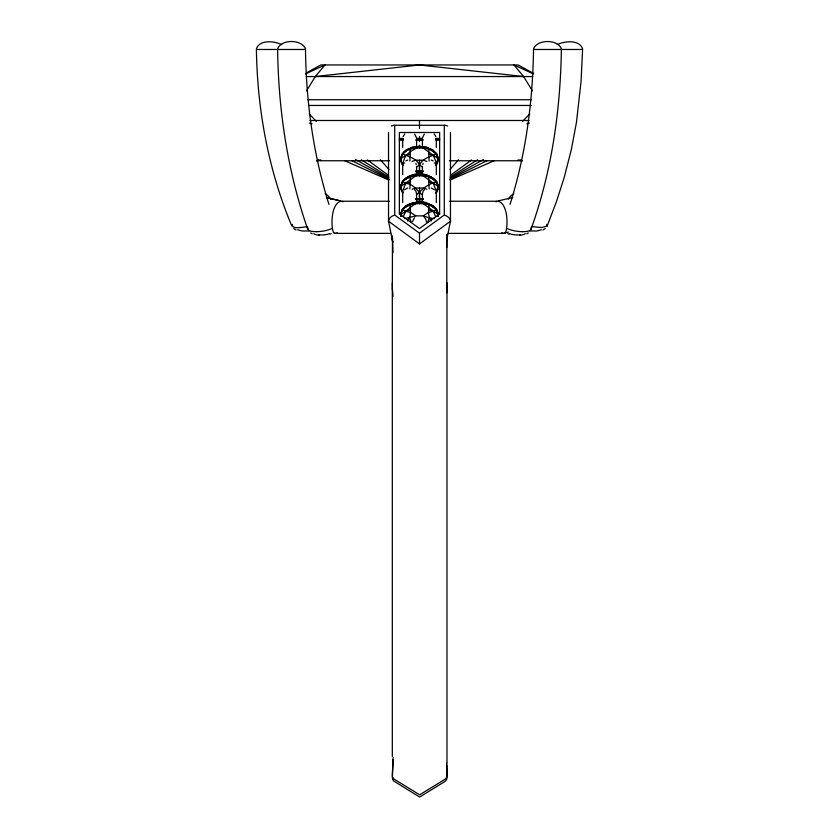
<?xml version="1.0" encoding="UTF-8"?>
<svg xmlns="http://www.w3.org/2000/svg" width="839" height="839" viewBox="0 0 839 839"><rect width="100%" height="100%" fill="white"/><g stroke="black" fill="none" stroke-linecap="round" stroke-linejoin="round"><path stroke-width="1.26" d="M410.732 204.055L410.732 203.573C405.384 205.24 400.025 210.075 401.011 216.179C400.234 209.698 406.632 204.821 412.379 203.72L412.379 202.881L419.49 202.115L423.276 203.762L438.084 214.312L437.989 216.179L437.989 213.274L436.668 209.582L426.621 202.881L419.5 201.937L412.379 202.881L409.705 204.81C410.911 210.065 411.11 216.514 407.691 220.972M400.916 187.307C401 181.245 406.915 176.956 412.379 175.875L412.379 175.036C404.912 176.515 397.036 185.304 403.108 192.467L401.713 190.705L400.916 186.468L415.724 175.917L419.49 174.271L423.276 175.917L438.084 186.468L435.892 192.949C444.922 179.84 422.625 169.95 412.379 175.036L409.705 176.966L410.397 179.462L409.841 188.89M409.17 148.933C403.349 149.604 397.728 159.158 403.108 164.622L403.108 165.105C397.088 158.225 404.797 148.86 412.379 148.031L412.379 147.192L409.705 149.122L410.397 151.618L409.841 161.046M423.139 171.355L419.5 171.838L419.51 164.853C423.003 157.994 430.386 156.652 436.668 153.894L438.084 159.462L435.892 165.105L438.084 158.623L423.276 148.073L419.51 146.426L413.564 147.066M423.139 199.2L419.5 199.682L419.5 188.03M419.5 120.491L419.5 128.545M431.309 220.972C427.89 216.514 428.089 210.065 429.295 204.81L432.651 205.565L435.892 208.659L438.084 215.151M429.159 188.89L428.603 179.462L429.295 176.966L426.621 175.036L426.621 175.875C432.085 176.956 438 181.245 438.084 187.307M429.159 161.046L428.603 151.618L429.295 149.122L426.621 147.192L426.621 148.031C432.085 149.111 438 153.401 438.084 159.462M436.311 202.556L436.311 193.631M436.311 174.711L436.311 165.786M436.311 147.465L436.311 138.529M561.375 49.47C560.41 110.664 551.674 172.383 530.72 229.98C528.287 231.69 525.088 231.627 522.246 231.732M392.4 236.262L392.998 252.644M446.935 235.801L446.778 239.713L450.47 221.234L450.47 132.51M426.621 175.875L424.901 174.795L419.5 174.093L414.099 174.795L412.379 175.875M436.668 210.421C434.581 206.866 430.606 204.506 426.621 203.72L426.621 202.881C416.175 198.455 409.369 210.18 400.916 214.312L400.916 215.151M446.82 247.495L446.841 234.742A6.209 4.426 0 0 0 446.809 234.417M446.778 292.916L446.851 235.308M506.525 228.837C508.025 218.706 506.2 203.583 498.408 201.297M393.124 759.589L392.379 776.222A100.439 100.439 0 0 0 392.474 778.582A3.45 3.45 0 0 0 392.715 779.683L393.89 781.119L419.657 797.05L445.425 781.119L446.6 779.683A3.45 3.45 0 0 0 446.841 778.582A100.439 100.439 0 0 0 446.935 776.222L446.799 765.178M393.124 757.627L392.379 774.135A100.439 99.715 0 0 0 392.474 776.474A3.45 3.429 0 0 0 392.715 777.564L393.89 779.001L419.657 794.816L445.425 779.001L446.6 777.564A3.45 3.429 0 0 0 446.841 776.474A100.439 99.715 0 0 0 446.935 774.135L446.799 763.175M256.398 48.798C259.712 39.412 274.322 41.006 281.705 44.603M277.625 48.788C281.233 39.045 301.725 39.129 305.459 48.798M531.318 229.12L531.056 227.841M533.541 48.798C537.275 39.129 557.767 39.045 561.375 48.788M403.087 136.663L404.807 133.915M422.793 164.507L423.108 163.28M412.547 221.475L414.456 217.679M510.049 204.349C525.843 154.313 532.817 101.844 533.51 49.47L582.591 49.47L581.06 81.488L576.445 122.431L571.296 149.793L564.144 177.69L556.372 201.853L547.112 226.131L541.679 227.505L531.391 226.593M427.764 222.356L429.295 217.846L434.214 218.643M402.332 164.192L405.667 155.635L410.397 151.618L419.49 146.426L425.436 147.066M403.276 216.84L405.667 211.323L410.397 209.813M547.196 226.016L546.588 224.401M307.944 227.841C306.98 231.994 314.226 231.501 316.754 231.732M306.508 90.906L315.307 76.548L324.987 64.96L305.438 73.916M416.448 194.931C422.227 188.838 428.404 183.846 436.668 181.738L436.668 182.577M450.019 169.436L458.608 159.725M424.513 189.604L423.108 191.124L422.405 194.218L422.405 203.153M522.592 121.382L529.766 113.884M424.303 134.146L422.405 137.942L422.405 145.598M541.386 229.792L536.813 230.987L529.724 230.956M292.412 224.401C291.353 229.97 303.823 226.887 307.609 226.593M404.597 189.834L407.754 187.926M545.287 228.565L542.906 229.949M439.636 213.819L419.5 228.565L399.364 213.819M450.47 221.234L419.5 243.918L419.5 233.169L444.282 215.015L444.282 125.273L394.718 125.273A6.198 4.625 0 0 0 391.331 126.028M416.448 167.087L419.49 164.853L422.552 167.087M450.417 175.351L471.57 159.945M404.786 218.643L415.724 215.875L423.276 215.875L428.603 212.319L433.333 211.323L436.668 209.582M402.332 154.733L402.332 153.894C410.554 146.164 422.541 147.307 432.651 149.877L436.668 153.894L436.668 154.733M402.332 182.577L402.332 181.738C410.554 174.009 422.541 175.152 432.651 177.721L432.651 178.56M402.332 210.421L402.332 209.582C409.589 202.744 420.119 202.776 429.295 204.81M450.019 177.165L477.653 159.798M450.449 177.994L483.4 159.536M528.287 232.969L526.819 233.756M306.361 72.888L320.823 64.96L518.114 64.96L533.688 73.496M557.295 44.603C564.678 41.006 579.288 39.412 582.602 48.798M449.788 179.284L487.291 160.543M337.288 232.854L335.516 233.378A15.343 5.558 -81.3 0 1 334.31 233.137L334.31 233.116M450.082 180.07L494.307 160.648M412.379 147.192L410.732 148.367M329.905 234.144L331.237 233.588M405.824 160.868L407.754 160.081M318.296 160.312L319.848 160.27A3.597 3.283 -88.7 0 0 320.823 159.819M340.644 201.276C332.768 203.562 330.986 218.706 332.475 228.837M412.379 148.031C416.91 146.521 422.09 146.521 426.621 148.031M412.379 203.72L417.665 202.168M412.117 161.371L415.724 160.186L423.276 160.186L426.883 161.371M412.117 189.215L415.724 188.03L423.276 188.03L426.883 189.215M410.397 154.124L405.667 155.635L400.916 158.623L400.916 159.462M410.397 181.969L405.667 183.479L402.332 181.738M327.514 234.333L328.951 233.798A7.635 2.035 -1.4 0 0 329.297 233.578M508.424 232.057L504.659 233.127A15.343 5.558 81.3 0 1 503.568 233.368L501.712 232.854M526.882 123.773L529.388 123.123M498.901 200.72L512.797 197.564M409.705 149.122L406.349 149.877L406.349 150.716M409.705 176.966L406.349 177.721L406.349 178.56M409.705 204.81L406.349 205.565L406.349 206.404M414.099 175.288L424.901 175.288M402.332 163.353L404.786 162.955M316.764 160.658L317.845 160.448L316.723 160.658M424.901 147.444L419.5 146.248L414.099 147.444M315.307 76.548L419.469 64.96L523.63 76.548L532.429 90.906M309.276 230.956L302.187 230.987L297.614 229.792M519.614 234.983L520.264 234.93M415.861 170.988L423.139 170.988M415.861 198.833L423.139 198.833M342.134 201.255L389.453 201.234M306.193 76.548L532.744 76.548M307.63 99.736L531.297 99.736M308.941 105.452L531.297 105.452M309.937 120.491L529 120.491M399.364 138.425L403.139 138.425M416.983 138.425L422.017 138.425M435.861 138.425L439.636 138.425M399.364 139.421L403.265 139.421M416.249 139.421L422.751 139.421M435.735 139.421L439.636 139.421M399.364 140.186L403.139 140.186M415.724 140.186L423.276 140.186M435.861 140.186L439.636 140.186M316.46 160.752L389.506 160.752M449.484 160.752L522.477 160.752M449.547 201.234L496.866 201.255M335.39 233.378L390.754 233.378M448.246 233.378L503.61 233.378M426.621 203.72L421.335 202.168M522.298 160.606L519.142 160.28M318.736 234.93L319.386 234.983M522.215 160.658L520.631 160.312M415.861 171.355L419.5 171.838M415.861 199.2L419.5 199.682M434.214 162.955L436.668 163.353L436.668 164.192M340.099 200.72L326.78 197.721L338.264 200.406M309.549 123.123L312.056 123.773M511.486 234.333L510.049 233.798A7.635 2.035 1.4 0 1 509.703 233.578M428.603 154.124L433.333 155.635L436.668 163.353M428.603 181.969L433.333 183.479L436.668 192.037M428.603 209.813L433.333 211.323L435.724 216.84M423.276 215.875L429.295 217.846M498.439 201.308L498.471 201.318A17.105 5.537 86.4 0 0 496.09 201.821M431.246 160.081L433.176 160.868M431.246 187.926L434.403 189.834M507.763 233.588L509.095 234.144M426.621 147.192L428.268 148.367M432.651 206.404L432.651 205.565L428.268 204.055M344.619 160.648L388.845 180.07M432.651 150.716L432.651 149.877L429.83 148.933M533.499 73.916L513.95 64.96L523.63 76.548M351.646 160.543L389.149 179.284M296.094 229.949L293.713 228.565M312.181 233.756L310.713 232.969M402.332 153.894C408.614 156.652 415.997 157.994 419.49 164.853L419.5 170.999M402.332 209.582L405.667 211.323L410.397 212.319L415.724 215.875M355.537 159.536L388.478 177.994M361.284 159.798L388.918 177.165M429.295 149.122L436.668 153.894M429.295 176.966L436.668 181.738M367.367 159.945L388.52 175.351M402.332 192.037L405.667 183.479C413.47 183.51 416.983 190.998 422.552 194.931M419.5 233.169L394.718 215.015L394.718 125.273M388.53 132.51L388.53 221.234L419.5 243.918M414.697 134.146L416.595 137.942L416.595 145.598M309.161 113.884L316.334 121.382M434.193 133.915L435.913 136.663M414.487 189.604L415.892 191.124L416.595 194.218L416.595 203.153M424.345 217.448L425.74 218.969L426.453 222.062M380.329 159.725L388.918 169.436M291.804 226.016C268.438 170.223 257.279 109.846 256.409 49.47L305.49 49.47C306.183 101.844 313.167 154.313 328.951 204.349M409.705 217.846L411.236 222.356M307.682 229.12C287.599 171.45 278.391 110.433 277.625 49.47M415.892 163.28L416.207 164.507M393.061 296.261L392.337 288.826L392.463 239.545M388.53 221.234L392.222 239.713L392.065 235.801M419.49 192.697L419.5 198.843M446.977 282.712L446.977 762.892M439.636 214.291L439.636 132.489L399.364 132.489L399.364 214.291M422.405 166.374L422.405 175.309M419.5 136.547L419.5 138.425M419.5 140.186L419.5 141.686M419.5 145.21L419.5 148.063M419.5 160.186L419.5 164.853M419.5 174.093L419.5 175.907M419.5 201.937L419.5 203.751M416.595 166.374L416.595 175.309M402.689 138.529L402.689 147.465M402.689 165.786L402.689 174.711M402.689 193.631L402.689 202.556M392.327 282.712L392.327 756.442M519.561 234.92A8.663 2.423 0.4 0 1 512.147 234.406M525.224 233.662A7.352 2.139 0 0 1 520.474 235.109M522.204 231.679A14.368 4.552 8.2 0 1 507.28 228.617M331.72 228.617A14.368 4.552 -8.2 0 1 316.796 231.679M326.853 234.406A8.663 2.423 -0.4 0 1 319.439 234.92M318.526 235.109A7.352 2.139 0 0 1 313.776 233.662M508.455 199.168A11.274 11.274 0 0 1 513.814 193.861M325.186 193.861A11.274 11.274 0 0 1 330.545 199.168M506.483 228.785A10.708 3.849 81.5 0 1 504.732 233.158M340.644 201.308A17.105 5.537 -86.4 0 1 342.91 201.821M334.268 233.158A10.708 3.849 -81.5 0 1 332.517 228.785M393.092 241.947A6.083 4.153 -33.4 0 1 392.295 239.692M444.282 125.273A6.198 4.625 0 0 1 447.669 126.028M444.282 215.13A6.45 4.489 30.1 0 1 450.616 221.265M388.384 221.265A6.45 4.489 -30.1 0 1 394.718 215.13M424.618 203.437A18.584 12.375 0 0 1 438.01 216.441M400.99 216.441A18.584 12.375 0 0 1 414.382 203.437M400.99 215.822A18.584 12.375 0 0 1 419.5 202.335A18.584 12.375 0 0 1 438.01 215.822M424.618 175.592A18.584 12.375 0 0 1 436.007 193.169M422.877 199.651A18.584 12.375 0 0 1 416.123 199.651M402.993 193.169A18.584 12.375 0 0 1 414.382 175.592M402.993 192.55A18.584 12.375 0 0 1 419.5 174.491A18.584 12.375 0 0 1 436.007 192.55M422.877 199.032A18.584 12.375 0 0 1 416.123 199.032M432.641 150.894A18.584 12.375 0 0 1 436.007 165.325M422.877 171.806A18.584 12.375 0 0 1 416.123 171.806M402.993 165.325A18.584 12.375 0 0 1 406.359 150.894M409.327 149.279A18.584 12.375 0 0 1 414.382 147.748M424.618 147.748A18.584 12.375 0 0 1 429.673 149.279M402.993 164.706A18.584 12.375 0 0 1 419.5 146.647A18.584 12.375 0 0 1 436.007 164.706M422.877 171.187A18.584 12.375 0 0 1 416.123 171.187M318.789 159.693A3.597 1.29 -89.4 0 1 318.694 159.903M519.058 160.364A3.597 3.366 -88.5 0 1 518.082 159.861M520.19 160.134A3.597 1.489 -89.4 0 1 520.065 159.966"/></g></svg>
